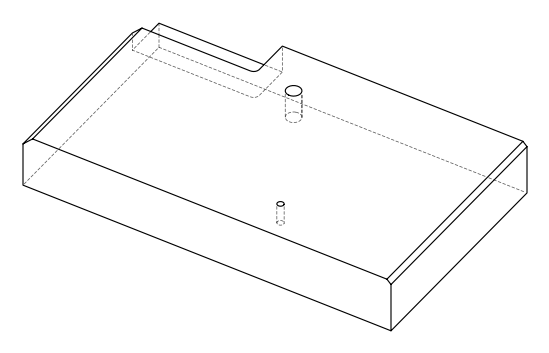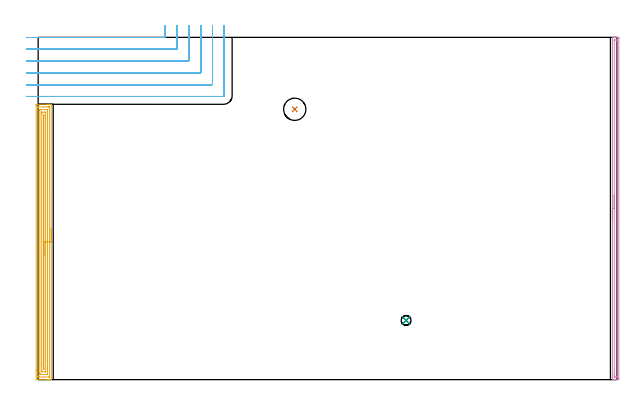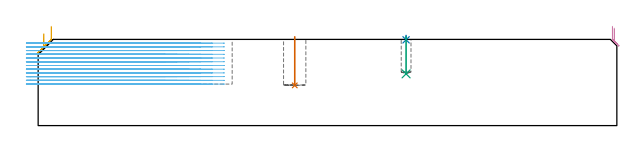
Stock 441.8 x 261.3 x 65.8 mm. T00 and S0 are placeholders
(PLAN: 6 operations, 4 tool changes, 38.5 min)
(1 INDEXABLE_INSERT_DRILL_BLIND_HOLE_FROM_SOLID | STEP1POCKET | NXT0302_005 | 0.15 min | 7905 mm3)
(2 SPOT_DRILL | STEP1POCKET_1 | NXT0321_9005460120000 | 0.03 min | 0 mm3)
(3 DRILL_BLIND_HOLE_INTO_CENTER | STEP1POCKET_1 | NXT0301_046 | 0.11 min | 1111 mm3)
(4 AREA_MILL | FG_CHAMFER_SURFACE | UGT0205_001 | 4.36 min | 3136 mm3)
(5 AREA_MILL_1 | FG_CHAMFER_SURFACE_1 | UGT0205_001 | 8.57 min | 14323 mm3)
(6 MILL_CORNER_NOTCH_RECTANGULAR | CORNER_NOTCH_RECTANGULAR | NXT0201_011 | Follow Part, ap 3, ae 75% | 25.25 min | 257357 mm3)
(TOOL NXT0302_005 | Index. Insert Drill 17mm [880-D1700L20-05] | D17 PA176 FL85 Z2)
(TOOL NXT0321_9005460120000 | NC Spot Drill, 142deg, 12mm, Carbide, Uncoated | D12 PA142 FL30 Z2)
(TOOL NXT0301_046 | Carbide Drill 7.5mm [860.1-0750-038A1-MM 2214] | D7.5 PA140 FL53 Z2)
(TOOL UGT0205_001 | Chamfer Mill 20 x 3 x 45 deg. | D20 FL50 Z2)
(TOOL NXT0201_011 | ENDMILL 12mm [2P460-1200-NA 1630] | D12 FL38 Z6)
(OP 1 INDEXABLE_INSERT_DRILL_BLIND_HOLE_FROM_SOLID)
G17 G21 G94 G90
T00 M6
G54
G17 G0 G90 X195.9 Y206.4 S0 M3
G43 Z75.8 H1
G94 G81 G98 Z30.7 F250. R67.8
G80
M5
M2
(OP 2 SPOT_DRILL)
G17 G21 G94 G90
T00 M6
G54
G17 G0 G90 X280.9 Y45.2 S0 M3
G43 Z75.8 H0
G94 G81 G98 Z65.477 F250. R68.8
G80
M5
M2
(OP 3 DRILL_BLIND_HOLE_INTO_CENTER)
G17 G21 G94 G90
T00 M6
G54
G17 G0 G90 X280.9 Y45.2 S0 M3
G43 Z75.8 H1
G94 G81 G98 Z39.5 F250. R67.8
G80
M5
M2
(OP 4 AREA_MILL)
G17 G21 G94 G90
T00 M6
G54
G17 G0 G90 X438.4 Y120.65 S1061 M3
G43 Z75.8 H0
G94 G1 Y120.688 Z74.928 F250.
Y120.802 Z74.063
Y120.991 Z73.212
Y121.253 Z72.38
Y121.587 Z71.574
Y121.99 Z70.8
Y122.459 Z70.064
Y122.99 Z69.372
Y123.579 Z68.729
Y124.222 Z68.14
Y124.914 Z67.608
Y125.65 Z67.14
Y126.424 Z66.737
Y127.23 Z66.403
Y128.062 Z66.141
Y128.914 Z65.952
Y129.778 Z65.838
Y130.65 Z65.8
Y261.125
X438.403 Y261.29 Z65.788
X438.508 Y261.298 Z65.684
X438.618 Y261.3 Z65.581
X438.864 Z65.336
X439.546 Z64.648
X440.757 Z63.44
X441.285 Z62.91
X442.759 Z61.437
X443.023 Y261.297 Z61.173
X443.294 Y261.29 Z60.903
X443.298 Y260.961 Z60.9
X443.3 Y260.678
Y260.392
Y0.622
X443.298 Y0.339
X443.294 Y0.01 Z60.902
X443.023 Y0. Z61.173
X441.285 Z62.91
X440.757 Z63.44
X440.416 Z63.78
X439.888 Z64.308
X439.546 Z64.648
X438.618 Z65.581
X438.509 Y0.001 Z65.683
X438.455 Y0.003 Z65.736
X438.403 Y0.01 Z65.788
X438.4 Y0.176 Z65.8
Y130.65
X439.814 Z64.386
X439.815 Y258.89 Z64.385
X439.817 Y259.199 Z64.383
X439.819 Y259.275 Z64.381
X439.82 Y259.287 Z64.38
X439.837 Y259.291 Z64.363
X439.884 Y259.296 Z64.316
X440.018 Y259.299 Z64.182
X441.285 Y259.3 Z62.915
X441.758 Y259.297 Z62.442
X441.86 Y259.29 Z62.34
X441.879 Y259.288 Z62.321
X441.881 Y259.253 Z62.319
X441.884 Y259.168 Z62.316
X441.885 Y258.89 Z62.315
X441.886 Y258.272 Z62.314
X441.885 Y2.41 Z62.315
X441.883 Y2.101 Z62.317
X441.881 Y2.025 Z62.319
X441.88 Y2.013 Z62.32
X441.863 Y2.009 Z62.337
X441.816 Y2.004 Z62.384
X441.682 Y2.001 Z62.518
X440.416 Z63.785
X439.942 Y2.003 Z64.258
X439.84 Y2.01 Z64.36
X439.821 Y2.012 Z64.379
X439.819 Y2.047 Z64.381
X439.816 Y2.132 Z64.384
X439.815 Y2.41 Z64.385
X439.814 Y3.028 Z64.386
Y130.65
Y131.522 Z64.424
Y132.387 Z64.538
Y133.238 Z64.726
Y134.07 Z64.989
Y134.876 Z65.323
Y135.65 Z65.725
Y136.386 Z66.194
Y137.078 Z66.725
Y137.721 Z67.315
Y138.31 Z67.958
Y138.842 Z68.65
Y139.31 Z69.386
Y139.713 Z70.16
Y140.047 Z70.966
Y140.309 Z71.798
Y140.498 Z72.649
Y140.612 Z73.514
Y140.65 Z74.386
G0 Z75.8
M5
M2
(OP 5 AREA_MILL_1)
G17 G21 G94 G90
T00 M6
G54
G17 G0 G90 X10. Y115.1 S1061 M3
G43 Z75.8 H0
G94 G1 Y115.062 Z74.928 F250.
Y114.948 Z74.063
Y114.759 Z73.212
Y114.497 Z72.38
Y114.163 Z71.574
Y113.76 Z70.8
Y113.292 Z70.064
Y112.76 Z69.372
Y112.171 Z68.729
Y111.528 Z68.139
Y110.836 Z67.608
Y110.1 Z67.14
Y109.326 Z66.737
Y108.52 Z66.403
Y107.688 Z66.141
Y106.837 Z65.952
Y105.972 Z65.838
Y105.1 Z65.8
Y0.167
X9.997 Y0.008 Z65.788
X9.994 Y0.007 Z65.785
X9.657 Y0. Z65.456
X9.32 Z65.12
X8.66 Z64.455
X7.448 Z63.244
X6.896 Z62.69
X-1.318 Y0.001 Z54.479
X-1.492 Y0.01 Z54.306
X-1.499 Y0.184 Z54.299
X-1.5 Y7.131 Z54.3
Y209.157
X-1.499 Y209.586 Z54.301
X-1.495 Y210.045 Z54.303
X-1.492 Y210.191 Z54.306
X-1.042 Y210.195 Z54.756
X-0.436 Y210.2 Z55.362
X6.896 Z62.69
X7.448 Z63.244
X7.778 Z63.574
X8.33 Z64.126
X8.66 Z64.455
X9.32 Z65.12
X9.657 Z65.456
X9.994 Y210.193 Z65.785
X9.998 Y210.192 Z65.788
X10. Y210.033 Z65.8
Y105.1
X8.586 Z64.386
X8.585 Y2.093 Z64.385
X8.584 Y2.042 Z64.384
X8.582 Y2.018 Z64.382
X8.58 Y2.013 Z64.38
X8.567 Y2.01 Z64.367
X8.171 Y2.002 Z63.971
X4.204 Y2. Z60.004
X1.117 Z56.917
X0.722 Y2.001 Z56.522
X0.232 Y2.003 Z56.032
X0.017 Y2.01 Z55.817
X-0.079 Y2.028 Z55.721
X-0.085 Y2.324 Z55.715
Y2.4
Y208.107
X-0.084 Y208.158 Z55.716
X-0.082 Y208.182 Z55.718
X-0.08 Y208.187 Z55.72
X-0.067 Y208.19 Z55.733
X0.329 Y208.199 Z56.129
X4.296 Y208.2 Z60.096
X7.383 Z63.183
X7.778 Y208.199 Z63.578
X8.268 Y208.197 Z64.068
X8.483 Y208.19 Z64.283
X8.579 Y208.172 Z64.379
X8.584 Y207.876 Z64.384
X8.585 Y207.8 Z64.385
X8.586 Y105.1 Z64.386
X7.172 Z62.972
X7.171 Y4.8 Z62.971
X7.169 Y4.186 Z62.969
X7.166 Y4.047 Z62.966
X7.165 Y4.019 Z62.965
X7.139 Y4.01 Z62.939
X7.076 Y4.003 Z62.876
X6.896 Y4.001 Z62.696
X1.604 Z57.404
X1.421 Y4.003 Z57.221
X1.369 Y4.006 Z57.169
X1.34 Y4.01 Z57.14
X1.335 Y4.022 Z57.135
X1.332 Y4.093 Z57.132
X1.33 Y4.186 Z57.13
X1.329 Y4.465 Z57.129
X1.328 Y5.079 Z57.128
X1.329 Y205.4 Z57.129
X1.331 Y206.014 Z57.131
X1.334 Y206.153 Z57.134
X1.335 Y206.181 Z57.135
X1.361 Y206.19 Z57.161
X1.424 Y206.197 Z57.224
X1.604 Y206.199 Z57.404
X6.896 Z62.696
X7.079 Y206.197 Z62.879
X7.132 Y206.194 Z62.932
X7.16 Y206.19 Z62.96
X7.165 Y206.178 Z62.965
X7.168 Y206.107 Z62.968
X7.17 Y206.014 Z62.97
X7.171 Y205.735 Z62.971
X7.172 Y205.121 Z62.972
Y105.1
X5.757 Z61.557
Y6.865
X5.756 Y6.233 Z61.556
X5.752 Y6.022 Z61.552
X5.75 Y6.011 Z61.55
X5.745 Y6.007 Z61.545
X5.719 Y6.003 Z61.519
X5.666 Y6.001 Z61.466
X5.559 Y6. Z61.359
X3.34 Z59.14
X2.937 Y6.01 Z58.737
X2.749 Y6.017 Z58.549
X2.748 Y6.125 Z58.548
X2.744 Y6.604 Z58.544
X2.743 Y11.689 Z58.543
Y203.335
X2.744 Y203.967 Z58.544
X2.748 Y204.178 Z58.548
X2.75 Y204.189 Z58.55
X2.755 Y204.193 Z58.555
X2.781 Y204.197 Z58.581
X2.834 Y204.199 Z58.634
X2.941 Y204.2 Z58.741
X5.16 Z60.96
X5.563 Y204.19 Z61.363
X5.75 Y204.183 Z61.55
X5.752 Y204.075 Z61.552
X5.756 Y203.596 Z61.556
X5.757 Y199.652 Z61.557
Y105.1
X4.343 Z60.143
Y8.557
X4.342 Y8.463 Z60.142
X4.336 Y8.275 Z60.136
X4.324 Y8.01 Z60.124
X4.25 Y8.008 Z60.05
X4.165 Y8.01 Z59.965
X4.159 Y8.368 Z59.959
X4.157 Y8.557 Z59.957
Y201.643
X4.158 Y201.738 Z59.958
X4.164 Y201.926 Z59.964
X4.176 Y202.19 Z59.976
X4.25 Y202.192 Z60.05
X4.335 Y202.19 Z60.135
X4.341 Y201.832 Z60.141
X4.343 Y201.643 Z60.143
Y105.1
Y104.228 Z60.181
Y103.364 Z60.295
Y102.512 Z60.484
Y101.68 Z60.746
Y100.874 Z61.08
Y100.1 Z61.483
Y99.364 Z61.952
Y98.672 Z62.483
Y98.029 Z63.072
Y97.44 Z63.715
Y96.909 Z64.407
Y96.44 Z65.143
Y96.037 Z65.917
Y95.703 Z66.723
Y95.441 Z67.555
Y95.252 Z68.407
Y95.138 Z69.272
Y95.1 Z70.143
G0 Z75.8
M5
M2
(OP 6 MILL_CORNER_NOTCH_RECTANGULAR)
G17 G21 G94 G90
T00 M6
G54
G17 G0 G90 X-8.998 Y261.08 S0 M3
G43 Z75.8 H1
Z62.958
G94 G1 X-6. Y261.177 F250.
G2 X-4.548 Y261.2 R45. F500.
G1 X96.505
G3 X97.1 Y261.795 R0.6
G1 Y267.3
Y270.3 F250.
G0 Z75.8
X-8.998 Y252.05
Z62.958
G1 X-6. Y252.171
G2 X-4.548 Y252.2 R36. F500.
G1 X105.505
G3 X106.1 Y252.795 R0.6
G1 Y267.3
Y270.3 F250.
G0 Z75.8
X-8.996 Y243.
Z62.958
G1 X-6. Y243.161
G2 X-4.548 Y243.2 R27. F500.
G1 X114.504
G3 X115.1 Y243.796 R0.6
G1 Y267.3
Y270.3 F250.
G0 Z75.8
X-8.99 Y233.899
Z62.958
G1 X-6. Y234.141
G2 X-4.548 Y234.2 R18. F500.
G1 X123.504
G3 X124.1 Y234.796 R0.6
G1 Y267.3
Y270.3 F250.
G0 Z75.8
X-8.961 Y224.598
Z62.958
G1 X-6. Y225.082
G2 X-4.548 Y225.2 R9. F500.
G1 X132.504
G3 X133.1 Y225.796 R0.6
G1 Y267.3
Y270.3 F250.
G0 Z75.8
X-7.548 Y216.2
Z62.958
G1 X-4.548
X141.504 F500.
G3 X142.1 Y216.796 R0.6
G1 Y267.3
Y270.3 F250.
G0 Z75.8
X-9. Y261.192
Z60.117
G1 X-6. Y261.2
X-5.882 F500.
X96.505
G3 X97.1 Y261.795 R0.6
G1 Y267.3
Y270.3 F250.
G0 Z75.8
X-9. Y252.19
Z60.117
G1 X-6. Y252.2
X-5.882 F500.
X105.505
G3 X106.1 Y252.795 R0.6
G1 Y267.3
Y270.3 F250.
G0 Z75.8
X-9. Y243.187
Z60.117
G1 X-6. Y243.2
X-5.882 F500.
X114.504
G3 X115.1 Y243.796 R0.6
G1 Y267.3
Y270.3 F250.
G0 Z75.8
X-9. Y234.18
Z60.117
G1 X-6. Y234.2
X-5.882 F500.
X123.504
G3 X124.1 Y234.796 R0.6
G1 Y267.3
Y270.3 F250.
G0 Z75.8
X-9. Y225.16
Z60.117
G1 X-6. Y225.199
X-5.882 Y225.2 F500.
X132.504
G3 X133.1 Y225.796 R0.6
G1 Y267.3
Y270.3 F250.
G0 Z75.8
X-8.882 Y216.2
Z60.117
G1 X-5.882
X141.504 F500.
G3 X142.1 Y216.796 R0.6
G1 Y267.3
Y270.3 F250.
G0 Z75.8
X-9. Y261.2
Z57.275
G1 X-6.
X96.505 F500.
G3 X97.1 Y261.795 R0.6
G1 Y267.3
Y270.3 F250.
G0 Z75.8
X-9. Y252.2
Z57.275
G1 X-6.
X105.505 F500.
G3 X106.1 Y252.795 R0.6
G1 Y267.3
Y270.3 F250.
G0 Z75.8
X-9. Y243.2
Z57.275
G1 X-6.
X114.504 F500.
G3 X115.1 Y243.795 R0.6
G1 Y267.3
Y270.3 F250.
G0 Z75.8
X-9. Y234.2
Z57.275
G1 X-6.
X123.504 F500.
G3 X124.1 Y234.796 R0.6
G1 Y267.3
Y270.3 F250.
G0 Z75.8
X-9. Y225.2
Z57.275
G1 X-6.
X132.504 F500.
G3 X133.1 Y225.796 R0.6
G1 Y267.3
Y270.3 F250.
G0 Z75.8
X-9. Y216.2
Z57.275
G1 X-6.
X141.504 F500.
G3 X142.1 Y216.796 R0.6
G1 Y267.3
Y270.3 F250.
G0 Z75.8
X-9. Y261.2
Z54.433
G1 X-6.
X96.505 F500.
G3 X97.1 Y261.795 R0.6
G1 Y267.3
Y270.3 F250.
G0 Z75.8
X-9. Y252.2
Z54.433
G1 X-6.
X105.505 F500.
G3 X106.1 Y252.795 R0.6
G1 Y267.3
Y270.3 F250.
G0 Z75.8
X-9. Y243.2
Z54.433
G1 X-6.
X114.504 F500.
G3 X115.1 Y243.795 R0.6
G1 Y267.3
Y270.3 F250.
G0 Z75.8
X-9. Y234.2
Z54.433
G1 X-6.
X123.504 F500.
G3 X124.1 Y234.796 R0.6
G1 Y267.3
Y270.3 F250.
G0 Z75.8
X-9. Y225.2
Z54.433
G1 X-6.
X132.504 F500.
G3 X133.1 Y225.796 R0.6
G1 Y267.3
Y270.3 F250.
G0 Z75.8
X-9. Y216.2
Z54.433
G1 X-6.
X141.504 F500.
G3 X142.1 Y216.796 R0.6
G1 Y267.3
Y270.3 F250.
G0 Z75.8
X-9. Y261.2
Z51.592
G1 X-6.
X96.505 F500.
G3 X97.1 Y261.795 R0.6
G1 Y267.3
Y270.3 F250.
G0 Z75.8
X-9. Y252.2
Z51.592
G1 X-6.
X105.505 F500.
G3 X106.1 Y252.795 R0.6
G1 Y267.3
Y270.3 F250.
G0 Z75.8
X-9. Y243.2
Z51.592
G1 X-6.
X114.504 F500.
G3 X115.1 Y243.795 R0.6
G1 Y267.3
Y270.3 F250.
G0 Z75.8
X-9. Y234.2
Z51.592
G1 X-6.
X123.504 F500.
G3 X124.1 Y234.796 R0.6
G1 Y267.3
Y270.3 F250.
G0 Z75.8
X-9. Y225.2
Z51.592
G1 X-6.
X132.504 F500.
G3 X133.1 Y225.796 R0.6
G1 Y267.3
Y270.3 F250.
G0 Z75.8
X-9. Y216.2
Z51.592
G1 X-6.
X141.504 F500.
G3 X142.1 Y216.796 R0.6
G1 Y267.3
Y270.3 F250.
G0 Z75.8
X-9. Y261.2
Z48.75
G1 X-6.
X96.505 F500.
G3 X97.1 Y261.795 R0.6
G1 Y267.3
Y270.3 F250.
G0 Z75.8
X-9. Y252.2
Z48.75
G1 X-6.
X105.505 F500.
G3 X106.1 Y252.795 R0.6
G1 Y267.3
Y270.3 F250.
G0 Z75.8
X-9. Y243.2
Z48.75
G1 X-6.
X114.504 F500.
G3 X115.1 Y243.795 R0.6
G1 Y267.3
Y270.3 F250.
G0 Z75.8
X-9. Y234.2
Z48.75
G1 X-6.
X123.504 F500.
G3 X124.1 Y234.796 R0.6
G1 Y267.3
Y270.3 F250.
G0 Z75.8
X-9. Y225.2
Z48.75
G1 X-6.
X132.504 F500.
G3 X133.1 Y225.796 R0.6
G1 Y267.3
Y270.3 F250.
G0 Z75.8
X-9. Y216.2
Z48.75
G1 X-6.
X141.504 F500.
G3 X142.1 Y216.796 R0.6
G1 Y267.3
Y270.3 F250.
G0 Z75.8
X-9. Y261.2
Z45.908
G1 X-6.
X96.505 F500.
G3 X97.1 Y261.795 R0.6
G1 Y267.3
Y270.3 F250.
G0 Z75.8
X-9. Y252.2
Z45.908
G1 X-6.
X105.505 F500.
G3 X106.1 Y252.795 R0.6
G1 Y267.3
Y270.3 F250.
G0 Z75.8
X-9. Y243.2
Z45.908
G1 X-6.
X114.504 F500.
G3 X115.1 Y243.795 R0.6
G1 Y267.3
Y270.3 F250.
G0 Z75.8
X-9. Y234.2
Z45.908
G1 X-6.
X123.504 F500.
G3 X124.1 Y234.796 R0.6
G1 Y267.3
Y270.3 F250.
G0 Z75.8
X-9. Y225.2
Z45.908
G1 X-6.
X132.504 F500.
G3 X133.1 Y225.796 R0.6
G1 Y267.3
Y270.3 F250.
G0 Z75.8
X-9. Y216.2
Z45.908
G1 X-6.
X141.504 F500.
G3 X142.1 Y216.796 R0.6
G1 Y267.3
Y270.3 F250.
G0 Z75.8
X-9. Y261.2
Z43.067
G1 X-6.
X96.505 F500.
G3 X97.1 Y261.795 R0.6
G1 Y267.3
Y270.3 F250.
G0 Z75.8
X-9. Y252.2
Z43.067
G1 X-6.
X105.505 F500.
G3 X106.1 Y252.795 R0.6
G1 Y267.3
Y270.3 F250.
G0 Z75.8
X-9. Y243.2
Z43.067
G1 X-6.
X114.504 F500.
G3 X115.1 Y243.795 R0.6
G1 Y267.3
Y270.3 F250.
G0 Z75.8
X-9. Y234.2
Z43.067
G1 X-6.
X123.504 F500.
G3 X124.1 Y234.796 R0.6
G1 Y267.3
Y270.3 F250.
G0 Z75.8
X-9. Y225.2
Z43.067
G1 X-6.
X132.504 F500.
G3 X133.1 Y225.796 R0.6
G1 Y267.3
Y270.3 F250.
G0 Z75.8
X-9. Y216.2
Z43.067
G1 X-6.
X141.504 F500.
G3 X142.1 Y216.796 R0.6
G1 Y267.3
Y270.3 F250.
G0 Z75.8
X-9. Y261.2
Z40.225
G1 X-6.
X96.505 F500.
G3 X97.1 Y261.795 R0.6
G1 Y267.3
Y270.3 F250.
G0 Z75.8
X-9. Y252.2
Z40.225
G1 X-6.
X105.505 F500.
G3 X106.1 Y252.795 R0.6
G1 Y267.3
Y270.3 F250.
G0 Z75.8
X-9. Y243.2
Z40.225
G1 X-6.
X114.504 F500.
G3 X115.1 Y243.795 R0.6
G1 Y267.3
Y270.3 F250.
G0 Z75.8
X-9. Y234.2
Z40.225
G1 X-6.
X123.504 F500.
G3 X124.1 Y234.796 R0.6
G1 Y267.3
Y270.3 F250.
G0 Z75.8
X-9. Y225.2
Z40.225
G1 X-6.
X132.504 F500.
G3 X133.1 Y225.796 R0.6
G1 Y267.3
Y270.3 F250.
G0 Z75.8
X-9. Y216.2
Z40.225
G1 X-6.
X141.504 F500.
G3 X142.1 Y216.796 R0.6
G1 Y267.3
Y270.3 F250.
G0 Z75.8
X-9. Y261.2
Z37.383
G1 X-6.
X96.505 F500.
G3 X97.1 Y261.795 R0.6
G1 Y267.3
Y270.3 F250.
G0 Z75.8
X-9. Y252.2
Z37.383
G1 X-6.
X105.505 F500.
G3 X106.1 Y252.795 R0.6
G1 Y267.3
Y270.3 F250.
G0 Z75.8
X-9. Y243.2
Z37.383
G1 X-6.
X114.504 F500.
G3 X115.1 Y243.795 R0.6
G1 Y267.3
Y270.3 F250.
G0 Z75.8
X-9. Y234.2
Z37.383
G1 X-6.
X123.504 F500.
G3 X124.1 Y234.796 R0.6
G1 Y267.3
Y270.3 F250.
G0 Z75.8
X-9. Y225.2
Z37.383
G1 X-6.
X132.504 F500.
G3 X133.1 Y225.796 R0.6
G1 Y267.3
Y270.3 F250.
G0 Z75.8
X-9. Y216.2
Z37.383
G1 X-6.
X141.504 F500.
G3 X142.1 Y216.796 R0.6
G1 Y267.3
Y270.3 F250.
G0 Z75.8
X-9. Y261.2
Z34.542
G1 X-6.
X96.505 F500.
G3 X97.1 Y261.795 R0.6
G1 Y267.3
Y270.3 F250.
G0 Z75.8
X-9. Y252.2
Z34.542
G1 X-6.
X105.505 F500.
G3 X106.1 Y252.795 R0.6
G1 Y267.3
Y270.3 F250.
G0 Z75.8
X-9. Y243.2
Z34.542
G1 X-6.
X114.504 F500.
G3 X115.1 Y243.795 R0.6
G1 Y267.3
Y270.3 F250.
G0 Z75.8
X-9. Y234.2
Z34.542
G1 X-6.
X123.504 F500.
G3 X124.1 Y234.796 R0.6
G1 Y267.3
Y270.3 F250.
G0 Z75.8
X-9. Y225.2
Z34.542
G1 X-6.
X132.504 F500.
G3 X133.1 Y225.796 R0.6
G1 Y267.3
Y270.3 F250.
G0 Z75.8
X-9. Y216.2
Z34.542
G1 X-6.
X141.504 F500.
G3 X142.1 Y216.796 R0.6
G1 Y267.3
Y270.3 F250.
G0 Z75.8
X-9. Y261.2
Z31.7
G1 X-6.
X96.505 F500.
G3 X97.1 Y261.795 R0.6
G1 Y267.3
Y270.3 F250.
G0 Z75.8
X-9. Y252.2
Z31.7
G1 X-6.
X105.505 F500.
G3 X106.1 Y252.795 R0.6
G1 Y267.3
Y270.3 F250.
G0 Z75.8
X-9. Y243.2
Z31.7
G1 X-6.
X114.504 F500.
G3 X115.1 Y243.795 R0.6
G1 Y267.3
Y270.3 F250.
G0 Z75.8
X-9. Y234.2
Z31.7
G1 X-6.
X123.504 F500.
G3 X124.1 Y234.796 R0.6
G1 Y267.3
Y270.3 F250.
G0 Z75.8
X-9. Y225.2
Z31.7
G1 X-6.
X132.504 F500.
G3 X133.1 Y225.796 R0.6
G1 Y267.3
Y270.3 F250.
G0 Z75.8
X-9. Y216.2
Z31.7
G1 X-6.
X141.504 F500.
G3 X142.1 Y216.796 R0.6
G1 Y267.3
Y270.3 F250.
G0 Z75.8
M5
M2
